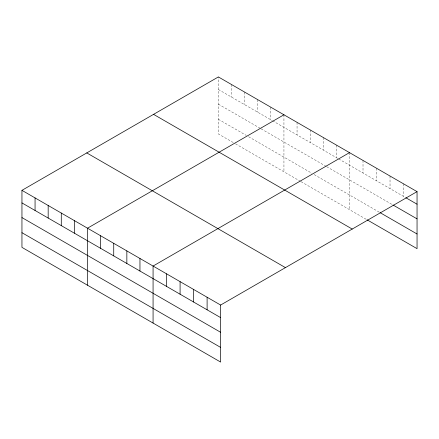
<?xml version="1.0" encoding="UTF-8"?>
<svg xmlns="http://www.w3.org/2000/svg" width="439" height="439" viewBox="0 0 439 439"><rect width="100%" height="100%" fill="white"/><g stroke="black" fill="none" stroke-linecap="round" stroke-linejoin="round"><path stroke-width="0.33" stroke-dasharray="2.19 1.65" d="M233.202 142.516L218.381 133.955L218.381 76.935M218.381 89.501L271.971 120.44M272.542 120.769L338.101 158.622M338.672 158.951L405.301 197.418M218.381 104.169L260.568 128.528M261.139 128.857L326.128 166.381M326.698 166.71L392.378 204.629M218.381 119.287L246.317 135.415M248.595 136.732L311.877 173.268M314.159 174.579L379.461 212.284M235.485 143.833L300.474 181.351M301.044 181.68L366.538 219.495M403.54 183.837L403.54 196.403M390.03 176.034L390.03 188.6M376.519 168.236L376.519 180.802M363.015 160.438L363.015 173.004M349.504 152.635L349.504 209.661M336.389 145.068L336.389 157.634M323.28 137.495L323.28 150.061M310.164 129.928L310.164 142.494M297.055 122.355L297.055 134.921M283.94 114.788L283.94 171.808M270.83 107.215L270.83 119.781M257.72 99.642L257.72 112.214M244.605 92.075L244.605 104.641M231.496 84.502L231.496 97.068"/><path stroke-width="0.66" d="M220.619 332.279L220.619 305.045L21.95 190.345L21.95 247.366L220.619 362.065L220.619 332.279L21.95 217.579M367.125 219.835L417.05 248.655L417.05 191.634L218.381 76.935L21.95 190.345M283.94 114.788L87.509 228.192L87.509 285.218M349.504 152.635L153.074 266.045L153.074 323.066M220.619 305.045L417.05 191.634M405.888 197.759L417.05 204.201M392.965 204.969L417.05 218.869M380.048 212.624L417.05 233.987M153.557 114.359L352.226 229.059M86.774 152.92L285.443 267.62M21.95 202.911L220.619 317.611M21.95 232.697L220.619 347.397M207.109 297.241L207.109 309.808M193.599 289.444L193.599 302.01M180.089 281.646L180.089 294.212M166.579 273.843L166.579 286.409M139.959 258.472L139.959 271.039M126.849 250.905L126.849 263.471M113.734 243.332L113.734 255.899M100.624 235.765L100.624 248.331M74.4 220.625L74.4 233.191M61.284 213.052L61.284 225.619M48.175 205.485L48.175 218.051M35.06 197.912L35.06 210.479"/></g></svg>
